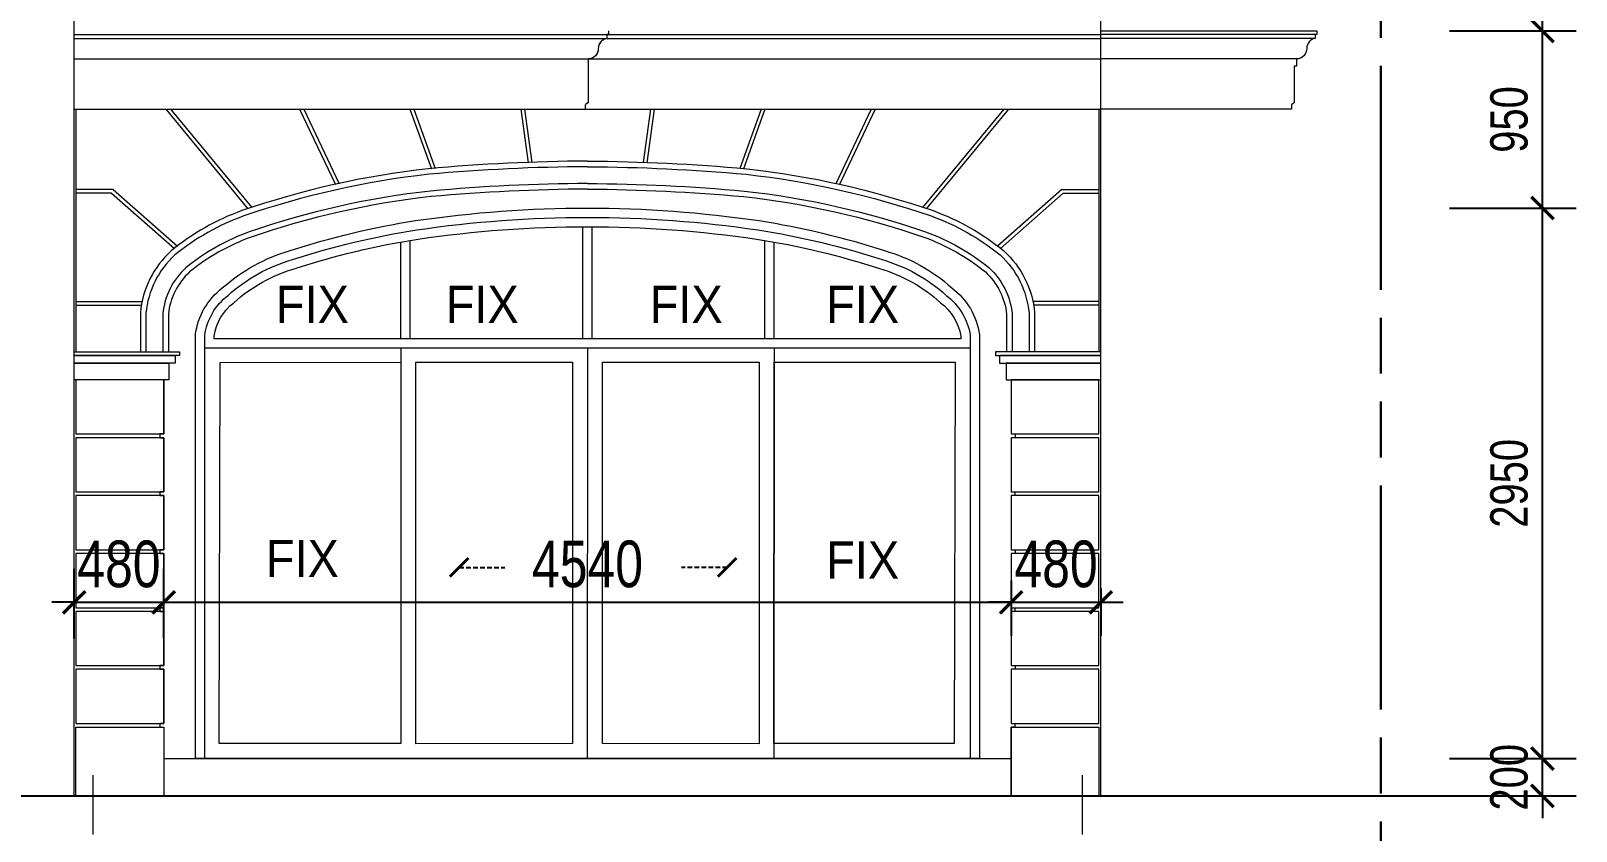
# Model space of a CAD drawing. Header units: millimetres. Extents: x -78046 to 260989, y -99288 to 158505.
# Drawn here: x 187107 to 195384, y 136258 to 140547 of the extents above; entities that cross this region are included whole.
import ezdxf

# ---------------------------------------------------------------- set-up
doc = ezdxf.new("R2010")
doc.units = ezdxf.units.MM
doc.header["$LTSCALE"] = 100
doc.header["$PDMODE"] = 98
for name, pattern in [('ACAD_ISO09W100', [45, 24, -3, 6, -3, 6, -3]), ('CENTER', [50.8, 31.75, -6.35, 6.35, -6.35]), ('HIDDEN', [0.375, 0.25, -0.125])]:
    doc.linetypes.add(name, pattern=pattern)
doc.layers.get('Defpoints').update_dxf_attribs({"lineweight": 13})
for name, color, linetype, lineweight in [('-CENTER', 143, 'CENTER', 13), ('-DIM', 9, 'Continuous', 13), ('-DOOR', 137, 'Continuous', 9), ('-HATCH', 8, 'Continuous', 5), ('-HIDE', 3, 'HIDDEN', 13), ('-LINE1', 7, 'Continuous', 18), ('-TEXT', 7, 'Continuous', 15), ('ranh gioi lo dat', 240, 'ACAD_ISO09W100', 30)]:
    doc.layers.add(name, color=color, linetype=linetype, lineweight=lineweight)
doc.styles.add('AVANH', font='VHAVAN_2.TTF', dxfattribs={"width": 0.8})
doc.styles.add('X-5M-DH-TUM1$0$AVANTH', font='arial.ttf', dxfattribs={"width": 0.9})
doc.dimstyles.new('C_100A3', dxfattribs={"dimscale": 100, "dimtxt": 2.5, "dimasz": 1.2, "dimexe": 1.8, "dimexo": 0, "dimgap": 0.75, "dimtad": 1, "dimdec": 0, "dimzin": 0, "dimdsep": 46, "dimtxsty": 'AVANH', "dimblk": 'ARCHTICK', "dimcen": 0, "dimdle": 1.8, "dimclrd": 256, "dimclre": 256, "dimclrt": 7, "dimadec": 0, "dimazin": 0, "dimtfac": 0.0001, "dimtdec": 0, "dimtix": 1, "dimtmove": 2, "dimatfit": 3, "dimldrblk": 'ARCHTICK', "dimfxl": 1.8, "dimtolj": 1, "dimtzin": 0, "dimarcsym": 0})

# ---------------------------------------------------------------- blocks, each defined once
blk = doc.blocks.new('_ARCHTICK')
at = {"const_width": 0.15}
blk.add_lwpolyline([(-0.5, -0.5), (0.5, 0.5)], dxfattribs=at)
blk = doc.blocks.new('*D299')
at = {"layer": 'Defpoints', "lineweight": -2, "transparency": 16777216}
for p, q in [((187338.5, 137290.3), (187338.5, 137664.2)), ((187818.5, 137290.3), (187818.5, 137664.2)), ((187338.5, 137484.2), (187218.5, 137484.2)), ((187338.5, 137484.2), (187818.5, 137484.2)), ((187818.5, 137484.2), (187938.5, 137484.2))]:
    blk.add_line(p, q, dxfattribs=at)
at = {"layer": 'Defpoints', "color": 0, "transparency": 16777216}
for p in [(187818.5, 137484.2), (187338.5, 137290.3), (187818.5, 137290.3)]:
    blk.add_point(p, dxfattribs=at)
at = {"layer": 'Defpoints', "lineweight": -2, "transparency": 16777216, "xscale": 120, "yscale": 120, "zscale": 120}
blk.add_blockref('_ARCHTICK', (187338.5, 137484.2), dxfattribs=at)
at = {"layer": 'Defpoints', "lineweight": -2, "transparency": 16777216, "xscale": 120, "yscale": 120, "zscale": 120, "rotation": 180}
blk.add_blockref('_ARCHTICK', (187818.5, 137484.2), dxfattribs=at)
at = {"layer": 'Defpoints', "color": 7, "transparency": 16777216, "insert": (187578.5, 137688.5), "char_height": 250, "attachment_point": 5, "style": 'AVANH'}
blk.add_mtext('\\A1;480', dxfattribs=at)
blk = doc.blocks.new('*D300')
at = {"layer": 'Defpoints', "lineweight": -2, "transparency": 16777216}
for p, q in [((187818.5, 137290.3), (187818.5, 137664.2)), ((192358.5, 137600.6), (192358.5, 137304.2)), ((187638.5, 137484.2), (192538.5, 137484.2))]:
    blk.add_line(p, q, dxfattribs=at)
at = {"layer": 'Defpoints', "color": 0, "transparency": 16777216}
for p in [(192358.5, 137600.6), (192358.5, 137484.2), (187818.5, 137290.3)]:
    blk.add_point(p, dxfattribs=at)
at = {"layer": 'Defpoints', "lineweight": -2, "transparency": 16777216, "xscale": 120, "yscale": 120, "zscale": 120, "rotation": 180}
blk.add_blockref('_ARCHTICK', (187818.5, 137484.2), dxfattribs=at)
at = {"layer": 'Defpoints', "lineweight": -2, "transparency": 16777216, "xscale": 120, "yscale": 120, "zscale": 120}
blk.add_blockref('_ARCHTICK', (192358.5, 137484.2), dxfattribs=at)
at = {"layer": 'Defpoints', "color": 7, "transparency": 16777216, "insert": (190088.5, 137688.5), "char_height": 250, "attachment_point": 5, "style": 'AVANH'}
blk.add_mtext('\\A1;4540', dxfattribs=at)
blk = doc.blocks.new('*D301')
at = {"layer": 'Defpoints', "lineweight": -2, "transparency": 16777216}
for p, q in [((192358.5, 137484.2), (192238.5, 137484.2)), ((192358.5, 137558.1), (192358.5, 137304.2)), ((192358.5, 137484.2), (192838.5, 137484.2)), ((192838.5, 137558.1), (192838.5, 137304.2)), ((192838.5, 137484.2), (192958.5, 137484.2))]:
    blk.add_line(p, q, dxfattribs=at)
at = {"layer": 'Defpoints', "color": 0, "transparency": 16777216}
for p in [(192358.5, 137558.1), (192838.5, 137558.1), (192838.5, 137484.2)]:
    blk.add_point(p, dxfattribs=at)
at = {"layer": 'Defpoints', "lineweight": -2, "transparency": 16777216, "xscale": 120, "yscale": 120, "zscale": 120}
blk.add_blockref('_ARCHTICK', (192358.5, 137484.2), dxfattribs=at)
at = {"layer": 'Defpoints', "lineweight": -2, "transparency": 16777216, "xscale": 120, "yscale": 120, "zscale": 120, "rotation": 180}
blk.add_blockref('_ARCHTICK', (192838.5, 137484.2), dxfattribs=at)
at = {"layer": 'Defpoints', "color": 7, "transparency": 16777216, "insert": (192598.5, 137688.5), "char_height": 250, "attachment_point": 5, "style": 'AVANH'}
blk.add_mtext('\\A1;480', dxfattribs=at)
blk = doc.blocks.new('*D403')
at = {"layer": '-DIM', "lineweight": -2, "transparency": 16777216}
for p, q in [((195204.2, 136646.8), (195204.2, 136766.8)), ((194706.4, 136646.8), (195384.2, 136646.8)), ((195204.2, 136446.8), (195204.2, 136646.8)), ((194706.4, 136446.8), (195384.2, 136446.8)), ((195204.2, 136446.8), (195204.2, 136326.8))]:
    blk.add_line(p, q, dxfattribs=at)
at = {"layer": 'Defpoints', "color": 0, "transparency": 16777216}
for p in [(194706.4, 136646.8), (195204.2, 136646.8), (194706.4, 136446.8)]:
    blk.add_point(p, dxfattribs=at)
at = {"layer": '-DIM', "lineweight": -2, "transparency": 16777216, "xscale": 120, "yscale": 120, "zscale": 120}
for p, rotation in [((195204.2, 136646.8), 270), ((195204.2, 136446.8), 90)]:
    blk.add_blockref('_ARCHTICK', p, dxfattribs=dict(at, rotation=rotation))
at = {"layer": '-DIM', "color": 7, "transparency": 16777216, "insert": (195025.8, 136546.8), "char_height": 200, "attachment_point": 5, "rotation": 90, "style": 'AVANH'}
blk.add_mtext('\\A1;200', dxfattribs=at)
blk = doc.blocks.new('*D404')
at = {"layer": '-DIM', "lineweight": -2, "transparency": 16777216}
for p, q in [((195204.2, 136466.8), (195204.2, 139777.3)), ((194706.4, 139597.3), (195384.2, 139597.3)), ((194706.4, 136646.8), (195384.2, 136646.8))]:
    blk.add_line(p, q, dxfattribs=at)
at = {"layer": 'Defpoints', "color": 0, "transparency": 16777216}
for p in [(194706.4, 139597.3), (195204.2, 139597.3), (194706.4, 136646.8)]:
    blk.add_point(p, dxfattribs=at)
at = {"layer": '-DIM', "lineweight": -2, "transparency": 16777216, "xscale": 120, "yscale": 120, "zscale": 120}
for p, rotation in [((195204.2, 139597.3), 90), ((195204.2, 136646.8), 270)]:
    blk.add_blockref('_ARCHTICK', p, dxfattribs=dict(at, rotation=rotation))
at = {"layer": '-DIM', "color": 7, "transparency": 16777216, "insert": (195025.8, 138122), "char_height": 200, "attachment_point": 5, "rotation": 90, "style": 'AVANH'}
blk.add_mtext('\\A1;2950', dxfattribs=at)
blk = doc.blocks.new('*D405')
at = {"layer": '-DIM', "lineweight": -2, "transparency": 16777216}
for p, q in [((195204.2, 139417.3), (195204.2, 140726.9)), ((194706.4, 140546.9), (195384.2, 140546.9)), ((194706.4, 139597.3), (195384.2, 139597.3))]:
    blk.add_line(p, q, dxfattribs=at)
at = {"layer": 'Defpoints', "color": 0, "transparency": 16777216}
for p in [(194706.4, 140546.9), (195204.2, 140546.9), (194706.4, 139597.3)]:
    blk.add_point(p, dxfattribs=at)
at = {"layer": '-DIM', "lineweight": -2, "transparency": 16777216, "xscale": 120, "yscale": 120, "zscale": 120}
for p, rotation in [((195204.2, 140546.9), 90), ((195204.2, 139597.3), 270)]:
    blk.add_blockref('_ARCHTICK', p, dxfattribs=dict(at, rotation=rotation))
at = {"layer": '-DIM', "color": 7, "transparency": 16777216, "insert": (195025.8, 140072.1), "char_height": 200, "attachment_point": 5, "rotation": 90, "style": 'AVANH'}
blk.add_mtext('\\A1;950', dxfattribs=at)
blk = doc.blocks.new('*D406')
at = {"layer": '-DIM', "lineweight": -2, "transparency": 16777216}
for p, q in [((195204.2, 140366.9), (195204.2, 141526.7)), ((194706.4, 141346.7), (195384.2, 141346.7)), ((194706.4, 140546.9), (195384.2, 140546.9))]:
    blk.add_line(p, q, dxfattribs=at)
at = {"layer": 'Defpoints', "color": 0, "transparency": 16777216}
for p in [(194706.4, 141346.7), (195204.2, 141346.7), (194706.4, 140546.9)]:
    blk.add_point(p, dxfattribs=at)
at = {"layer": '-DIM', "lineweight": -2, "transparency": 16777216, "xscale": 120, "yscale": 120, "zscale": 120}
for p, rotation in [((195204.2, 141346.7), 90), ((195204.2, 140546.9), 270)]:
    blk.add_blockref('_ARCHTICK', p, dxfattribs=dict(at, rotation=rotation))
at = {"layer": '-DIM', "color": 7, "transparency": 16777216, "insert": (195025.8, 140946.8), "char_height": 200, "attachment_point": 5, "rotation": 90, "style": 'AVANH'}
blk.add_mtext('\\A1;800', dxfattribs=at)

msp = doc.modelspace()

# ---------------------------------------------------------------- linework, layer by layer
at = {"layer": '-CENTER', "ltscale": 0.1}
for p, q in [((187438.5, 136557), (187438.5, 134881)), ((192738.3, 136557), (192738.3, 134881))]:
    msp.add_line(p, q, dxfattribs=at)
at = {"layer": '-DOOR', "lineweight": 9}
for p, q in [((190063.2, 138897.3), (190063.2, 139497.2)), ((190113.2, 138897.2), (190113.2, 139497.2)), ((189088, 138897.2), (189088, 139415.3)), ((189138, 138897.3), (189138, 139424)), ((191037.7, 138897.3), (191037.7, 139423.9)), ((191087.7, 138897.2), (191087.7, 139415.2)), ((192138.8, 138846.8), (188038.3, 138846.8))]:
    msp.add_line(p, q, dxfattribs=at)
msp.add_lwpolyline([(187988.5, 138919.1, -0.198195), (188132.5, 139169.1, -0.112812), (188495, 139369.1, -0.040264), (189167.4, 139530, -0.073093), (191007.7, 139530, -0.040263), (191680.1, 139369.1, -0.11519), (192040.6, 139169.1, -0.197282), (192188.8, 138918.1), (192188.8, 136646.8), (187988.3, 136646.8), (187988.3, 138919.1)], format="xyb", dxfattribs=at)
for points in [[(188038.3, 138914.2, -0.196881), (188163, 139129.5, -0.113607), (188508.4, 139320.9, -0.040333), (189174.2, 139480.5, -0.073128), (191000.9, 139480.5, -0.040336), (191666.8, 139320.9, -0.116077), (192010, 139129.5, -0.194661), (192138.8, 138914.7), (192138.8, 136646.8), (188038.3, 136646.8)], [(188088.3, 138910.6, -0.19383), (188193.6, 139089.9, -0.11448), (188521.8, 139272.7, -0.040404), (189181.1, 139430.9, -0.073164), (190994, 139430.9, -0.040411), (191653.5, 139272.6, -0.117052), (191979.4, 139090, -0.191341), (192088.8, 138911.1), (192088.8, 138896.3), (188088.3, 138896.2)]]:
    msp.add_lwpolyline(points, format="xyb", close=True, dxfattribs=at)
for points in [[(189088, 138847.3), (189087.8, 136726.8)], [(190087.8, 138848.3), (190087.6, 136647.8)], [(191087.7, 138846.8), (191087.5, 136647.6)]]:
    msp.add_lwpolyline(points, dxfattribs=at)
for points in [[(188120.5, 138769.8), (189088, 138771.7), (189087.8, 136726.8), (188115.4, 136726.8)], [(189168.6, 138770.8), (190007.6, 138771.8), (190007.6, 136726.8), (189168.6, 136725.8)], [(190168.9, 138771.8), (191008.3, 138771.6), (191008.3, 136726.6), (190168.9, 136726.8)], [(191087.7, 138771.3), (192057.9, 138771.8), (192052.8, 136726.8), (191087.4, 136726.8)]]:
    msp.add_lwpolyline(points, close=True, dxfattribs=at)
at = {"layer": '-HATCH'}
for p, q in [((187338.5, 140526.8), (192838.5, 140526.8)), ((187338.5, 140506.8), (192838.5, 140506.8)), ((193986, 140526.8), (192838.5, 140526.8)), ((193985.2, 140506.8), (192838.5, 140506.8)), ((187338.5, 140396.8), (192838.5, 140396.8)), ((193886, 140396.8), (192838.5, 140396.8)), ((187348.8, 138826.8), (187348.8, 140126.8)), ((188271.6, 139593.1), (187830.9, 140126.8)), ((188291.7, 139599.8), (187856, 140126.8)), ((188546.7, 140126.8), (188738.4, 139723.1)), ((188568.4, 140126.8), (188758.3, 139727.5)), ((189137.7, 140126.8), (189252.4, 139807.5)), ((189158.6, 140126.8), (189272.8, 139809.3)), ((189731.7, 140126.8), (189770.6, 139840.2)), ((189751.9, 140126.8), (189790.6, 139840.9)), ((190425.2, 140126.8), (190386.4, 139840.9)), ((190445.3, 140126.8), (190406.5, 139840.2)), ((191018.5, 140126.8), (190904.2, 139809.3)), ((191039.4, 140126.8), (190924.6, 139807.5)), ((191608.6, 140126.8), (191418.8, 139727.5)), ((191630.4, 140126.8), (191438.7, 139723.1)), ((191885.4, 139599.8), (192321.1, 140126.8)), ((191905.4, 139593.1), (192346.1, 140126.8)), ((192828.8, 138826.8), (192828.8, 140126.8)), ((187547.2, 139696.8), (187348.8, 139696.8)), ((187539.6, 139676.8), (187348.8, 139676.8)), ((187539.6, 139676.8), (187876.6, 139380.6)), ((187547.2, 139696.8), (187892.7, 139393.1)), ((192629.9, 139696.8), (192284.4, 139393.1)), ((192637.4, 139676.8), (192300.5, 139380.6)), ((192629.9, 139696.8), (192828.3, 139696.8)), ((192637.4, 139676.8), (192828.3, 139676.8)), ((187348.8, 139096.8), (187703.1, 139096.8)), ((187348.8, 139076.8), (187699.2, 139076.8)), ((192828.3, 139096.8), (192474, 139096.8)), ((192828.3, 139076.8), (192477.9, 139076.8)), ((187798.5, 138386.5), (187798.5, 138366.5)), ((187798.5, 138076.1), (187798.5, 138056.1)), ((187798.5, 137765.8), (187798.5, 137745.8)), ((187798.5, 137455.5), (187798.5, 137435.5)), ((187798.5, 137145.1), (187798.5, 137125.1)), ((187798.5, 136834.8), (187798.5, 136814.8))]:
    msp.add_line(p, q, dxfattribs=at)
for points in [[(190088.5, 139819.1, 0.021023), (189238.5, 139778.2, 0.05525), (188247.1, 139555.1, 0.085008), (187878.6, 139345.8, 0.187409), (187723.5, 139034.7), (187723.5, 138826.8)], [(190088.5, 139819.1, -0.021023), (190938.5, 139778.2, -0.05525), (191929.9, 139555.1, -0.085008), (192298.4, 139345.8, -0.187409), (192453.6, 139034.7), (192453.6, 138826.8)], [(190088.5, 139729, 0.020964), (189248.4, 139688.7, 0.055208), (188277.1, 139470.2, 0.084345), (187937.5, 139277.7, 0.183314), (187813.5, 139030.4), (187813.5, 138826.8)], [(190088.5, 139729, -0.020964), (190928.7, 139688.7, -0.055208), (191900, 139470.2, -0.084345), (192239.6, 139277.7, -0.183314), (192363.6, 139030.4), (192363.6, 138826.8)]]:
    msp.add_lwpolyline(points, format="xyb", dxfattribs=at)
for points in [[(187348.5, 138386.5), (187818.5, 138386.5), (187818.5, 138676.8), (187348.5, 138676.8)], [(192358.5, 138386.5), (192828.5, 138386.5), (192828.5, 138676.8), (192358.5, 138676.8)], [(187348.5, 138076.1), (187818.5, 138076.1), (187818.5, 138366.5), (187348.5, 138366.5)], [(192358.5, 138076.1), (192828.5, 138076.1), (192828.5, 138366.5), (192358.5, 138366.5)], [(187348.5, 137765.8), (187818.5, 137765.8), (187818.5, 138056.1), (187348.5, 138056.1)], [(192358.5, 137765.8), (192828.5, 137765.8), (192828.5, 138056.1), (192358.5, 138056.1)], [(187348.5, 137455.5), (187818.5, 137455.5), (187818.5, 137745.8), (187348.5, 137745.8)], [(192358.5, 137455.5), (192828.5, 137455.5), (192828.5, 137745.8), (192358.5, 137745.8)], [(187348.5, 137145.1), (187818.5, 137145.1), (187818.5, 137435.5), (187348.5, 137435.5)], [(192358.5, 137145.1), (192828.5, 137145.1), (192828.5, 137435.5), (192358.5, 137435.5)], [(187348.5, 136834.8), (187818.5, 136834.8), (187818.5, 137125.1), (187348.5, 137125.1)], [(192358.5, 136834.8), (192828.5, 136834.8), (192828.5, 137125.1), (192358.5, 137125.1)], [(187348.5, 136814.8), (187818.5, 136814.8), (187818.5, 136446.8), (187348.5, 136446.8)], [(192358.5, 136814.8), (192828.5, 136814.8), (192828.5, 136446.8), (192358.5, 136446.8)]]:
    msp.add_lwpolyline(points, close=True, dxfattribs=at)
at = {"layer": '-LINE1', "color": 0, "lineweight": 20}
for p, q in [((187338.5, 136446.8), (187338.5, 151096.8)), ((192838.5, 136446.8), (192838.5, 150046.8)), ((190147.9, 140464.5), (190147.3, 140461.4)), ((190148.7, 140467.6), (190147.9, 140464.5)), ((190149.7, 140470.7), (190148.7, 140467.6)), ((190150.9, 140473.6), (190149.7, 140470.7)), ((190152.2, 140476.6), (190150.9, 140473.6)), ((190153.7, 140479.4), (190152.2, 140476.6)), ((190155.4, 140482.1), (190153.7, 140479.4)), ((190157.2, 140484.8), (190155.4, 140482.1)), ((190159.2, 140487.3), (190157.2, 140484.8)), ((190161.3, 140489.7), (190159.2, 140487.3)), ((190163.5, 140492), (190161.3, 140489.7)), ((190135.7, 140418.8), (190133.8, 140416.3)), ((190137.6, 140421.4), (190135.7, 140418.8)), ((190139.2, 140424.2), (190137.6, 140421.4)), ((190140.7, 140427), (190139.2, 140424.2)), ((190142, 140429.9), (190140.7, 140427)), ((190143.2, 140432.9), (190142, 140429.9)), ((190144.2, 140436), (190143.2, 140432.9)), ((190145, 140439.1), (190144.2, 140436)), ((190145.6, 140442.2), (190145, 140439.1)), ((190146.1, 140445.4), (190145.6, 140442.2)), ((190146.4, 140448.6), (190146.1, 140445.4)), ((190146.6, 140455), (190146.4, 140448.6)), ((190146.8, 140458.2), (190146.6, 140455)), ((190147.3, 140461.4), (190146.8, 140458.2)), ((187338.5, 140126.8), (192838.5, 140126.8)), ((187818.5, 136646.8), (192358.5, 136646.8)), ((187338.5, 136446.8), (192838.5, 136446.8))]:
    msp.add_line(p, q, dxfattribs=at)
for points in [[(190200.5, 140546.8), (190200.5, 140526.8), (190191.5, 140526.8), (190191.5, 140506.8, 0.352281), (190146.5, 140452.6, -0.425458), (190091.5, 140396.8), (190091.5, 140164.3)], [(192838.5, 140546.9), (193995, 140546.9), (193995, 140526.9), (193986, 140526.9), (193986, 140506.9, 0.352281), (193941, 140452.8, -0.425458), (193886, 140396.9), (193886, 140357.1), (193874.8, 140357.1), (193874.8, 140164.4, -0.412335), (193867, 140156.8, 0.406708), (193859.8, 140149.4), (193859.8, 140126.8), (192838.5, 140126.8)], [(190091.5, 140164.3, -0.402161), (190084, 140156.7, 0.417348), (190076.5, 140149.3), (190076.5, 140126.8)], [(190088.5, 139849, 0.021042), (189235.2, 139808, 0.055264), (188237.1, 139583.4, 0.085203), (187859, 139368.5, 0.188517), (187693.5, 139036.1), (187693.5, 138826.8)], [(190088.5, 139849, -0.021042), (190941.8, 139808, -0.055264), (191939.9, 139583.4, -0.085203), (192318, 139368.5, -0.188517), (192483.6, 139036.1), (192483.6, 138826.8)], [(190088.5, 139699, 0.020945), (189251.7, 139658.9, 0.055193), (188287.1, 139441.9, 0.084092), (187957.2, 139255, 0.181605), (187843.5, 139028.8), (187843.5, 138826.8)], [(190088.5, 139699, -0.020945), (190925.4, 139658.9, -0.055193), (191890, 139441.9, -0.084092), (192219.9, 139255, -0.181605), (192333.6, 139028.8), (192333.6, 138826.8)]]:
    msp.add_lwpolyline(points, format="xyb", dxfattribs=at)
for points in [[(187903.5, 138806.8), (187338.5, 138806.8), (187338.5, 138826.8), (187903.5, 138826.8)], [(192273.6, 138806.8), (192838.5, 138806.8), (192838.5, 138826.8), (192273.6, 138826.8)], [(187880.7, 138766.8), (187338.5, 138766.8), (187338.5, 138806.8), (187880.7, 138806.8)], [(187846.5, 138676.8), (187338.5, 138676.8), (187338.5, 138766.8), (187846.5, 138766.8)], [(192296.4, 138766.8), (192838.5, 138766.8), (192838.5, 138806.8), (192296.4, 138806.8)], [(192330.6, 138676.8), (192838.5, 138676.8), (192838.5, 138766.8), (192330.6, 138766.8)]]:
    msp.add_lwpolyline(points, close=True, dxfattribs=at)
for points in [[(187846.5, 138766.8), (187846.5, 138676.8), (187818.5, 138676.8), (187818.5, 138386.5), (187798.5, 138386.5), (187798.5, 138366.5), (187818.5, 138366.5), (187818.5, 138076.1), (187798.5, 138076.1), (187798.5, 138056.1), (187818.5, 138056.1), (187818.5, 137765.8), (187798.5, 137765.8), (187798.5, 137745.8), (187818.5, 137745.8), (187818.5, 137455.5), (187798.5, 137455.5), (187798.5, 137435.5), (187818.5, 137435.5), (187818.5, 137145.1), (187798.5, 137145.1), (187798.5, 137125.1), (187818.5, 137125.1), (187818.5, 136834.8), (187798.5, 136834.8), (187798.5, 136814.8), (187818.5, 136814.8), (187818.5, 136446.8)], [(192330.6, 138766.8), (192330.6, 138676.8), (192358.6, 138676.8), (192358.6, 138386.5), (192378.6, 138386.5), (192378.6, 138366.5), (192358.5, 138366.5), (192358.5, 138076.1), (192378.5, 138076.1), (192378.5, 138056.1), (192358.5, 138056.1), (192358.5, 137765.8), (192378.6, 137765.8), (192378.6, 137745.8), (192358.5, 137745.8), (192358.5, 137455.5), (192378.5, 137455.5), (192378.5, 137435.5), (192358.5, 137435.5), (192358.5, 137145.1), (192378.6, 137145.1), (192378.6, 137125.1), (192358.5, 137125.1), (192358.5, 136834.8), (192378.5, 136834.8), (192378.5, 136814.8), (192358.5, 136814.8), (192358.5, 136446.8)]]:
    msp.add_lwpolyline(points, dxfattribs=at)
at = {"color": 2}
msp.add_line((183445.5, 136446.8), (194761.1, 136446.8), dxfattribs=at)
at = {"layer": 'ranh gioi lo dat', "ltscale": 0.5}
msp.add_line((194338.9, 134659.8), (194338.9, 155758.7), dxfattribs=at)

# ---------------------------------------------------------------- texts
at = {"layer": '-TEXT', "color": 2, "style": 'X-5M-DH-TUM1$0$AVANTH', "width": 0.9}
for p in [(188419.5, 138981.2), (189329.1, 138981.2), (190421.8, 138981.2), (191367, 138981.2), (188365.6, 137619.1), (191367, 137610.9)]:
    msp.add_text('FIX', height=200, dxfattribs=at).set_placement(p)

# ---------------------------------------------------------------- dimensions: what is measured, and where the dimension line sits
at = {"layer": '-DIM'}
for base, p1, p2, picture, middle in [((195204.2, 141346.7), (194706.4, 140546.9), (194706.4, 141346.7), '*D406', (195025.8, 140946.8)), ((195204.2, 140546.9), (194706.4, 139597.3), (194706.4, 140546.9), '*D405', (195025.8, 140072.1)), ((195204.2176, 139597.2569), (194706.3567, 136646.7877), (194706.3567, 139597.2569), '*D404', (195025.7807, 138122.0223)), ((195204.2, 136646.8), (194706.4, 136446.8), (194706.4, 136646.8), '*D403', (195025.8, 136546.8))]:
    dim = msp.add_linear_dim(base=base, p1=p1, p2=p2, angle=90, dimstyle='C_100A3', override={"dimtxt": 2}, dxfattribs=at)
    dim.commit()
    dim.dimension.update_dxf_attribs({"geometry": picture, "text_midpoint": middle})
at = {"layer": 'Defpoints', "color": 2}
for base, p1, p2, picture, middle in [((187818.5, 137484.2), (187338.5, 137290.3), (187818.5, 137290.3), '*D299', (187578.5, 137688.5)), ((192358.5, 137484.2), (187818.5, 137290.3), (192358.5, 137600.6), '*D300', (190088.5, 137688.5)), ((192838.5, 137484.2), (192358.5, 137558.1), (192838.5, 137558.1), '*D301', (192598.5, 137688.5))]:
    dim = msp.add_linear_dim(base=base, p1=p1, p2=p2, dimstyle='C_100A3', dxfattribs=at)
    dim.commit()
    dim.dimension.update_dxf_attribs({"geometry": picture, "text_midpoint": middle})

# ---------------------------------------------------------------- leaders
at = {"layer": '-HIDE', "color": 2}
for points in [[(189401.6, 137671.6), (189645.8, 137671.6)], [(190836.5, 137671.6), (190592.3, 137671.6)]]:
    msp.add_leader(points, dimstyle='C_100A3', override={"dimasz": 1, "dimgap": 0.75, "dimtad": 0}, dxfattribs=at)

doc.saveas('drawing.dxf')
